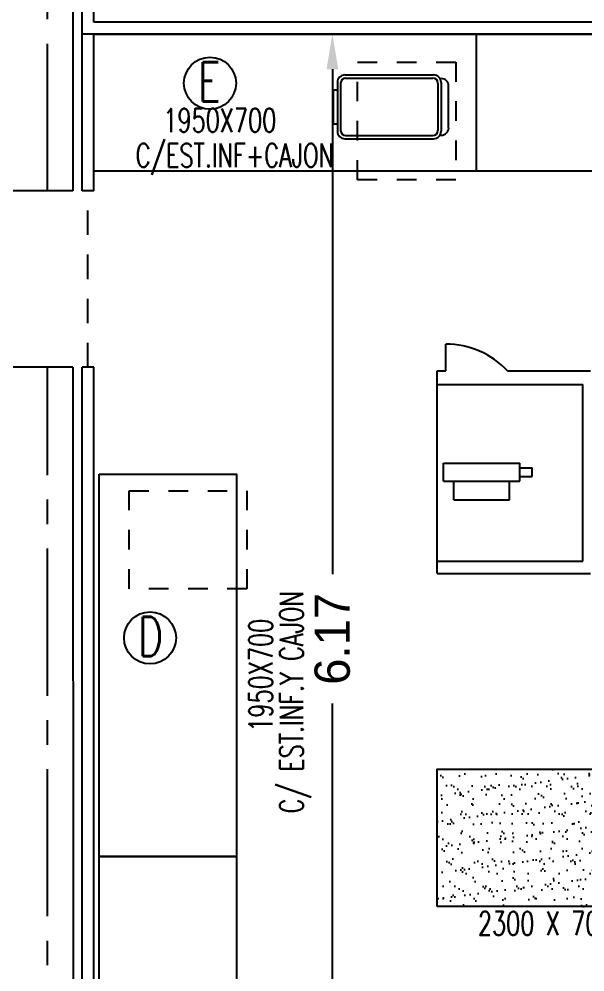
# Model space of a CAD drawing. Header units: metres. Extents: x 95 to 486, y 2972 to 3465.
# Drawn here: x 186.059 to 188.943, y 3411.541 to 3416.401 of the extents above; entities that cross this region are included whole.
import ezdxf

# ---------------------------------------------------------------- set-up
doc = ezdxf.new("R2010")
doc.units = ezdxf.units.M
for name, pattern in [('CENTER2', [1.125, 0.75, -0.125, 0.125, -0.125]), ('DASHDOT2', [0.5, 0.25, -0.125, 0, -0.125]), ('HIDDEN', [0.375, 0.25, -0.125]), ('HIDDEN2', [0.1875, 0.125, -0.0625])]:
    doc.linetypes.add(name, pattern=pattern)
for name, color, linetype in [('0_CAMARAS', 4, 'Continuous'), ('0_LINEAS-MEDIANERAS', 1, 'DASHDOT2'), ('0_MUROS', 7, 'Continuous'), ('C_COTAS', 5, 'Continuous'), ('E_INOXIGAS', 1, 'Continuous'), ('T_ITEMS', 142, 'Continuous')]:
    doc.layers.add(name, color=color, linetype=linetype)
doc.styles.add('ROMANS', font='romans.shx', dxfattribs={"width": 0.8, "height": 0.15})
doc.dimstyles.new('STANDARD$0', dxfattribs={"dimtxt": 0.2, "dimasz": 0.18, "dimexe": 0.18, "dimexo": 0.0625, "dimgap": 0.09, "dimtad": 0, "dimzin": 0, "dimdsep": 46, "dimtxsty": 'ROMANS', "dimblk": 'OBLIQUE', "dimsah": 1, "dimcen": 0.09, "dimse1": 1, "dimse2": 1, "dimadec": 0, "dimazin": 0, "dimtfac": 1, "dimtofl": 0, "dimtmove": 0, "dimatfit": 3, "dimldrblk": 'OBLIQUE', "dimfxl": 1, "dimtolj": 1, "dimtzin": 0, "dimarcsym": 0})

# ---------------------------------------------------------------- blocks, each defined once
blk = doc.blocks.new('*D272')
at = {"layer": 'C_COTAS', "color": 0, "lineweight": -2, "transparency": 16777216}
for p, q in [((187.9855, 3416.3245), (187.4759, 3416.3245)), ((187.6559, 3416.1445), (187.6559, 3413.5695)), ((187.6559, 3410.3345), (187.6559, 3412.9095)), ((187.9855, 3410.1545), (187.4759, 3410.1545))]:
    blk.add_line(p, q, dxfattribs=at)
at = {"layer": 'C_COTAS', "color": 0, "transparency": 16777216}
for points in [[(187.6259, 3416.1445), (187.6859, 3416.1445), (187.6559, 3416.3245)], [(187.6259, 3410.3345), (187.6859, 3410.3345), (187.6559, 3410.1545)]]:
    blk.add_solid(points, dxfattribs=at)
at = {"layer": 'DEFPOINTS', "color": 0, "transparency": 16777216}
for p in [(187.6559, 3416.3245), (188.048, 3416.3245), (188.048, 3410.1545)]:
    blk.add_point(p, dxfattribs=at)
at = {"layer": 'C_COTAS', "color": 0, "transparency": 16777216, "insert": (187.6559, 3413.2395), "char_height": 0.18, "attachment_point": 5, "rotation": 90}
blk.add_mtext('\\A1;6.17', dxfattribs=at)

msp = doc.modelspace()

# ---------------------------------------------------------------- hatches: boundary and pattern name
at = {"layer": 'E_INOXIGAS'}
h = msp.add_hatch(dxfattribs=at)
h.set_pattern_fill('AR-SAND', color=9, scale=0.002, style=0)
h.set_pattern_definition([(37.5, (-75.00318, 3219.429015), (-0.003200063, 0.097882647), [0, -0.077216, 0, -0.08636, 0, -0.08255]), (7.5, (-75.00318, 3219.42902), (0.089904657, 0.14336502), [0, -0.041656, 0, -0.069596, 0, -0.02667]), (327.5, (-75.06567, 3219.429015), (0.158198474, 0.000287437), [0, -0.0254, 0, -0.09144, 0, -0.11938]), (317.5, (-75.06567, 3219.42902), (0.15271129, 0.044585865), [0, -0.0127, 0, -0.059944, 0, -0.06858])])
h.paths.add_polyline_path([(188.1899, 3412.5745), (188.1899, 3411.8745), (190.4899, 3411.8745), (190.4899, 3412.5745)])
h.paths.add_polyline_path([(189.4215, 3412.2315, -1), (189.1563, 3412.2315, -1)], flags=16)
h.paths.add_polyline_path([(189.1962, 3412.0888), (189.3829, 3412.0888), (189.3829, 3412.3888), (189.1962, 3412.3888)], flags=24)

# ---------------------------------------------------------------- linework, layer by layer
at = {"layer": '0_CAMARAS'}
for p, q in [((186.3799, 3415.5245), (186.3799, 3422.5245)), ((186.4399, 3416.3845), (186.4399, 3422.4645)), ((190.6199, 3416.3845), (186.4399, 3416.3845)), ((190.6199, 3416.3245), (186.3799, 3416.3245)), ((186.4399, 3415.5245), (186.4399, 3416.3245)), ((186.4399, 3415.5245), (186.3799, 3415.5245)), ((186.3799, 3409.6262), (186.3799, 3414.6245)), ((186.4399, 3414.6245), (186.3799, 3414.6245)), ((186.4399, 3410.1545), (186.4399, 3414.6245))]:
    msp.add_line(p, q, dxfattribs=at)
at = {"layer": '0_CAMARAS', "color": 3, "linetype": 'HIDDEN2'}
msp.add_line((186.4099, 3414.6245), (186.4099, 3415.5245), dxfattribs=at)
at = {"layer": '0_LINEAS-MEDIANERAS', "linetype": 'CENTER2'}
for p, q in [((186.2036, 3415.5245), (186.2036, 3429.9145)), ((186.2036, 3409.5745), (186.2036, 3414.6245))]:
    msp.add_line(p, q, dxfattribs=at)
at = {"layer": '0_MUROS'}
for p, q in [((186.3294, 3422.5245), (186.3327, 3415.5245)), ((186.3327, 3415.5245), (186.0286, 3415.5245)), ((186.3332, 3414.6245), (186.0286, 3414.6245)), ((186.3332, 3414.6245), (186.3358, 3409.2745))]:
    msp.add_line(p, q, dxfattribs=at)
at = {"layer": 'E_INOXIGAS'}
for p, q in [((188.3891, 3416.3245), (188.3891, 3415.6245)), ((188.2346, 3414.606), (188.2346, 3414.7431)), ((188.1899, 3414.606), (188.2346, 3414.606)), ((188.1899, 3414.5375), (188.1899, 3414.606)), ((188.548, 3414.606), (188.9709, 3414.606)), ((188.1899, 3413.6353), (188.1899, 3414.5375)), ((188.1899, 3414.5375), (188.9327, 3414.5375)), ((188.9327, 3413.6353), (188.9327, 3414.5375)), ((188.2218, 3414.136), (188.6107, 3414.136)), ((188.2218, 3414.0436), (188.2218, 3414.136)), ((188.6107, 3414.0436), (188.6107, 3414.136)), ((188.6107, 3414.1121), (188.6744, 3414.1121)), ((188.6744, 3414.0674), (188.6744, 3414.1121)), ((188.2218, 3414.0436), (188.6107, 3414.0436)), ((188.2744, 3413.9493), (188.2744, 3414.0436)), ((188.5581, 3413.9493), (188.5581, 3414.0436)), ((188.6107, 3414.0674), (188.6744, 3414.0674)), ((188.2744, 3413.9493), (188.5581, 3413.9493)), ((188.1899, 3413.6353), (188.9327, 3413.6353)), ((188.1899, 3413.5732), (188.1899, 3413.6353)), ((188.1899, 3413.5732), (188.9709, 3413.5732))]:
    msp.add_line(p, q, dxfattribs=at)
at = {"layer": 'E_INOXIGAS', "color": 2}
for p, q in [((187.6813, 3416.0776), (187.6813, 3415.8284)), ((187.698, 3416.0737), (187.698, 3415.8323)), ((187.7195, 3416.1158), (188.1719, 3416.1158)), ((187.7234, 3416.0991), (188.168, 3416.0991)), ((188.1934, 3416.0737), (188.1934, 3415.8323)), ((188.2044, 3416.0975), (188.2109, 3416.0975)), ((188.2101, 3416.0776), (188.2101, 3415.8284)), ((187.6612, 3415.8656), (187.6612, 3416.0404)), ((187.6612, 3416.0404), (187.6813, 3416.0404)), ((188.2485, 3415.8467), (188.2485, 3416.0593)), ((187.6612, 3415.8656), (187.6813, 3415.8656)), ((187.7195, 3415.7902), (188.1719, 3415.7902)), ((187.7234, 3415.8069), (188.168, 3415.8069)), ((188.2044, 3415.8085), (188.2105, 3415.8085)), ((188.2101, 3415.8085), (188.2105, 3415.8085))]:
    msp.add_line(p, q, dxfattribs=at)
at = {"layer": 'E_INOXIGAS'}
for points in [[(186.4399, 3416.3245), (190.3399, 3416.3245), (190.3399, 3415.6245), (186.4399, 3415.6245)], [(186.4672, 3414.0796), (187.1672, 3414.0796), (187.1672, 3412.1296), (186.4672, 3412.1296)], [(186.4672, 3412.1296), (187.1672, 3412.1296), (187.1672, 3410.1796), (186.4672, 3410.1796)]]:
    msp.add_lwpolyline(points, close=True, dxfattribs=at)
at = {"layer": 'E_INOXIGAS', "color": 8, "linetype": 'HIDDEN', "ltscale": 0.03}
for points in [[(187.7845, 3415.5813), (187.7845, 3416.1813), (188.2845, 3416.1813), (188.2845, 3415.5813)], [(186.6202, 3413.9952), (187.2202, 3413.9952), (187.2202, 3413.4952), (186.6202, 3413.4952)]]:
    msp.add_lwpolyline(points, close=True, dxfattribs=at)
at = {"layer": 'E_INOXIGAS', "color": 40}
msp.add_lwpolyline([(188.1899, 3411.8745), (188.1899, 3412.5745), (190.4899, 3412.5745), (190.4899, 3411.8745)], close=True, dxfattribs=at)
at = {"layer": 'E_INOXIGAS', "color": 2}
for centre, radius, start, end in [((187.7195, 3416.0776), 0.0382, 90, 180), ((187.7234, 3416.0737), 0.0254, 90, 180), ((188.168, 3416.0737), 0.0254, 0, 90), ((188.1719, 3416.0776), 0.0382, 0, 90), ((188.2105, 3416.0593), 0.038, 0, 89.3974), ((187.7195, 3415.8284), 0.0382, 180, 270), ((187.7234, 3415.8323), 0.0254, 180, 270), ((188.168, 3415.8323), 0.0254, 270, 0), ((188.1719, 3415.8284), 0.0382, 270, 0), ((188.2105, 3415.8467), 0.0382, 270, 0)]:
    msp.add_arc(centre, radius, start, end, dxfattribs=at)
at = {"layer": 'E_INOXIGAS'}
msp.add_arc((188.2346, 3414.3159), 0.427, 42.7964, 90, dxfattribs=at)
at = {"layer": 'T_ITEMS'}
for centre in [(187.0319, 3416.0736), (186.7262, 3413.2443)]:
    msp.add_circle(centre, 0.1326, dxfattribs=at)

# ---------------------------------------------------------------- texts
at = {"layer": 'E_INOXIGAS', "color": 9, "style": 'ROMANS', "width": 0.7}
for s, p in [('1950X700', (186.794, 3415.8244)), ('C/EST.INF+CAJON', (186.6531, 3415.6457)), ('2300 X 700- TAPA DE GRILON', (188.3975, 3411.7281))]:
    msp.add_text(s, height=0.12, dxfattribs=at).set_placement(p)
for s, p in [('C/ EST.INF.Y CAJON', (187.5072, 3412.3491)), ('1950X700', (187.3504, 3412.7656))]:
    msp.add_text(s, height=0.12, rotation=90, dxfattribs=at).set_placement(p)
at = {"layer": 'T_ITEMS', "style": 'ROMANS', "width": 0.7}
for s, p in [('E', (186.9714, 3415.9809)), ('D', (186.6657, 3413.1516))]:
    msp.add_text(s, height=0.2, dxfattribs=at).set_placement(p)

# ---------------------------------------------------------------- dimensions: what is measured, and where the dimension line sits
at = {"layer": 'C_COTAS'}
dim = msp.add_linear_dim(base=(187.6559, 3416.3245), p1=(188.048, 3410.1545), p2=(188.048, 3416.3245), angle=90, dimstyle='STANDARD$0', override={"dimtxt": 0.18, "dimtxsty": 'Standard', "dimsah": 0, "dimse1": 0, "dimse2": 0}, dxfattribs=at)
dim.commit()
dim.dimension.update_dxf_attribs({"geometry": '*D272', "text_midpoint": (187.6559, 3413.2395)})

doc.saveas('drawing.dxf')
